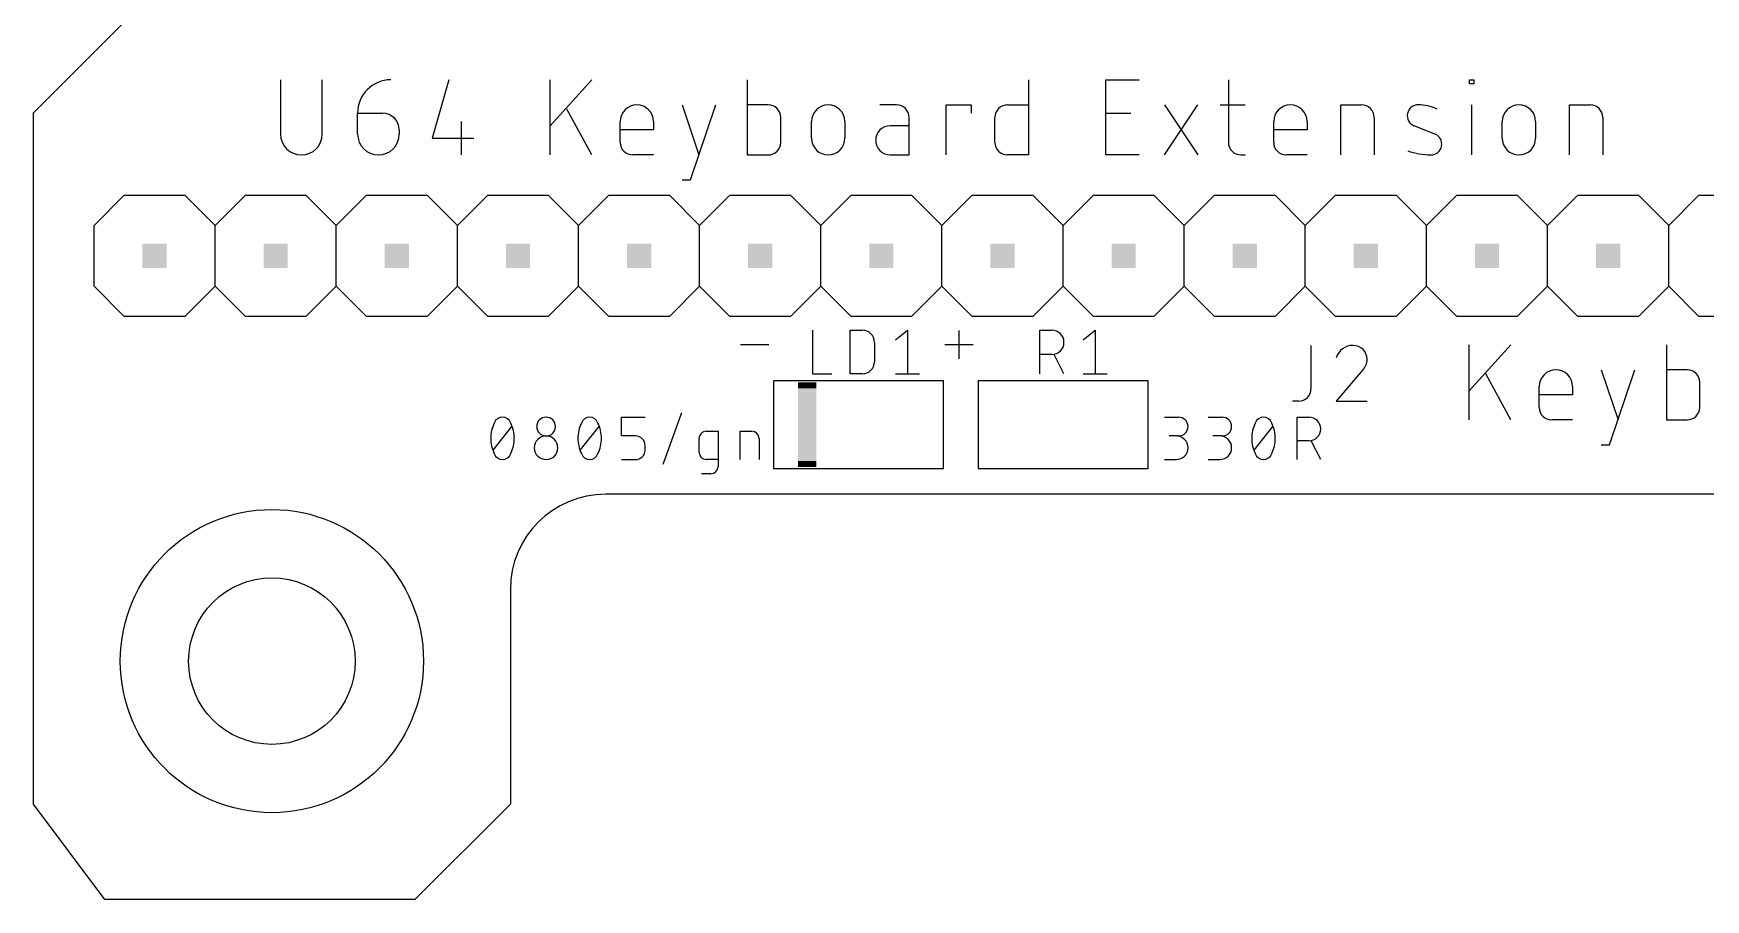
# Model space of a CAD drawing. Extents: x 0 to 71, y 0 to 82.1.
# Drawn here: x 0 to 35.06, y 31 to 49.16 of the extents above; entities that cross this region are included whole.
import ezdxf

# ---------------------------------------------------------------- set-up
doc = ezdxf.new("R2010")
doc.units = 0
for name, color, linetype in [('20', 30, 'CONTINUOUS'), ('21', 253, 'CONTINUOUS'), ('25', 253, 'CONTINUOUS'), ('51', 253, 'CONTINUOUS')]:
    doc.layers.add(name, color=color, linetype=linetype)

# ---------------------------------------------------------------- blocks, each defined once
blk = doc.blocks.new('RECT')
blk.add_solid([(-0.5, -0.5), (0.5, -0.5), (-0.5, 0.5), (0.5, 0.5)])

msp = doc.modelspace()

# ---------------------------------------------------------------- linework, layer by layer
at = {"layer": '20'}
for p, q in [((2, 49.5), (0, 47.5)), ((0, 33), (0, 47.5)), ((47.6716, 39.5), (12, 39.5)), ((10, 37.5), (10, 33)), ((1.5, 31), (0, 33)), ((10, 33), (8, 31)), ((8, 31), (1.5, 31))]:
    msp.add_line(p, q, dxfattribs=at)
msp.add_arc((12, 37.5), 2, 90, 180, dxfattribs=at)
at = {"layer": '21'}
for p, q in [((5.1816, 48.1902), (5.1816, 47.0528)), ((6.0565, 47.0528), (6.0565, 48.1902)), ((8.7099, 48.1902), (8.36, 46.9653)), ((10.8342, 46.6153), (10.8342, 48.1902)), ((11.7091, 48.1902), (10.8342, 47.2278)), ((14.9693, 48.1902), (14.9693, 46.6153)), ((20.862, 48.1902), (20.862, 46.6153)), ((22.4837, 46.6153), (22.4837, 48.1902)), ((22.4837, 48.1902), (23.1837, 48.1902)), ((25.0566, 48.1902), (25.0566, 46.8778)), ((30.1163, 48.1027), (30.1163, 48.1902)), ((30.1163, 48.1902), (30.2038, 48.1902)), ((30.2038, 48.1027), (30.1163, 48.1027)), ((30.2038, 48.1902), (30.2038, 48.1027)), ((6.7968, 47.4902), (7.3218, 47.4902)), ((6.7968, 47.0528), (6.7968, 47.4902)), ((11.7091, 46.6153), (11.1842, 47.5777)), ((13.6057, 47.6652), (13.9557, 46.6153)), ((13.7807, 46.0904), (14.3057, 47.6652)), ((15.4067, 47.6652), (14.9693, 47.6652)), ((15.6692, 46.8778), (15.6692, 47.4028)), ((18.0985, 47.6652), (17.7485, 47.6652)), ((18.361, 46.6153), (18.361, 47.4028)), ((19.139, 46.6153), (19.139, 47.6652)), ((19.139, 47.6652), (19.6639, 47.6652)), ((19.6639, 47.6652), (19.6639, 47.4902)), ((20.162, 46.8778), (20.162, 47.4028)), ((20.4245, 47.6652), (20.862, 47.6652)), ((22.4837, 47.4902), (23.0087, 47.4902)), ((23.7139, 46.6153), (24.4138, 47.6652)), ((23.7139, 47.6652), (24.4138, 46.6153)), ((24.8816, 47.6652), (25.4066, 47.6652)), ((27.4133, 46.6153), (27.4133, 47.6652)), ((27.4133, 47.6652), (27.8508, 47.6652)), ((28.1132, 47.4028), (28.1132, 46.6153)), ((30.1601, 46.6153), (30.1601, 47.6652)), ((32.2069, 46.6153), (32.2069, 47.6652)), ((32.2069, 47.6652), (32.6443, 47.6652)), ((32.9068, 47.4028), (32.9068, 46.6153)), ((7.6717, 47.1403), (7.6717, 47.0528)), ((8.9724, 47.3153), (8.9724, 46.6153)), ((12.3031, 46.8778), (12.3031, 47.3153)), ((13.0031, 47.1403), (12.3031, 47.1403)), ((13.0031, 47.3153), (13.0031, 47.1403)), ((16.3152, 46.9653), (16.3152, 47.3153)), ((17.0151, 47.3153), (17.0151, 46.9653)), ((18.361, 47.2278), (17.9673, 47.2278)), ((26.0065, 46.8778), (26.0065, 47.3153)), ((26.7064, 47.1403), (26.0065, 47.1403)), ((26.7064, 47.3153), (26.7064, 47.1403)), ((29.3888, 47.0528), (28.9514, 47.2278)), ((30.8001, 46.9653), (30.8001, 47.3153)), ((31.5, 47.3153), (31.5, 46.9653)), ((8.36, 46.9653), (9.2348, 46.9653)), ((13.0031, 46.6153), (12.5656, 46.6153)), ((14.9693, 46.6153), (15.4067, 46.6153)), ((17.9673, 46.6153), (18.361, 46.6153)), ((20.862, 46.6153), (20.4245, 46.6153)), ((23.1837, 46.6153), (22.4837, 46.6153)), ((25.3191, 46.6153), (25.4066, 46.6153)), ((26.7064, 46.6153), (26.269, 46.6153)), ((13.6057, 46.0904), (13.7807, 46.0904)), ((1.27, 45.135), (1.905, 45.77)), ((1.905, 45.77), (3.175, 45.77)), ((3.81, 45.135), (3.175, 45.77)), ((3.81, 45.135), (4.445, 45.77)), ((4.445, 45.77), (5.715, 45.77)), ((6.35, 45.135), (5.715, 45.77)), ((6.35, 45.135), (6.985, 45.77)), ((6.985, 45.77), (8.255, 45.77)), ((8.255, 45.77), (8.89, 45.135)), ((8.89, 45.135), (9.525, 45.77)), ((9.525, 45.77), (10.795, 45.77)), ((10.795, 45.77), (11.43, 45.135)), ((11.43, 45.135), (12.065, 45.77)), ((12.065, 45.77), (13.335, 45.77)), ((13.97, 45.135), (13.335, 45.77)), ((13.97, 45.135), (14.605, 45.77)), ((14.605, 45.77), (15.875, 45.77)), ((15.875, 45.77), (16.51, 45.135)), ((16.51, 45.135), (17.145, 45.77)), ((17.145, 45.77), (18.415, 45.77)), ((18.415, 45.77), (19.05, 45.135)), ((19.05, 45.135), (19.685, 45.77)), ((19.685, 45.77), (20.955, 45.77)), ((21.59, 45.135), (20.955, 45.77)), ((21.59, 45.135), (22.225, 45.77)), ((22.225, 45.77), (23.495, 45.77)), ((23.495, 45.77), (24.13, 45.135)), ((24.13, 45.135), (24.765, 45.77)), ((24.765, 45.77), (26.035, 45.77)), ((26.035, 45.77), (26.67, 45.135)), ((26.67, 45.135), (27.305, 45.77)), ((27.305, 45.77), (28.575, 45.77)), ((29.21, 45.135), (28.575, 45.77)), ((29.21, 45.135), (29.845, 45.77)), ((29.845, 45.77), (31.115, 45.77)), ((31.115, 45.77), (31.75, 45.135)), ((31.75, 45.135), (32.385, 45.77)), ((32.385, 45.77), (33.655, 45.77)), ((33.655, 45.77), (34.29, 45.135)), ((34.29, 45.135), (34.925, 45.77)), ((34.925, 45.77), (36.195, 45.77)), ((1.27, 43.865), (1.27, 45.135)), ((3.81, 43.865), (3.81, 45.135)), ((6.35, 43.865), (6.35, 45.135)), ((8.89, 43.865), (8.89, 45.135)), ((11.43, 43.865), (11.43, 45.135)), ((13.97, 43.865), (13.97, 45.135)), ((16.51, 43.865), (16.51, 45.135)), ((19.05, 43.865), (19.05, 45.135)), ((21.59, 43.865), (21.59, 45.135)), ((24.13, 43.865), (24.13, 45.135)), ((26.67, 43.865), (26.67, 45.135)), ((29.21, 43.865), (29.21, 45.135)), ((31.75, 43.865), (31.75, 45.135)), ((34.29, 43.865), (34.29, 45.135)), ((1.905, 43.23), (1.27, 43.865)), ((3.175, 43.23), (3.81, 43.865)), ((4.445, 43.23), (3.81, 43.865)), ((5.715, 43.23), (6.35, 43.865)), ((6.985, 43.23), (6.35, 43.865)), ((8.89, 43.865), (8.255, 43.23)), ((9.525, 43.23), (8.89, 43.865)), ((11.43, 43.865), (10.795, 43.23)), ((12.065, 43.23), (11.43, 43.865)), ((13.335, 43.23), (13.97, 43.865)), ((14.605, 43.23), (13.97, 43.865)), ((16.51, 43.865), (15.875, 43.23)), ((17.145, 43.23), (16.51, 43.865)), ((19.05, 43.865), (18.415, 43.23)), ((19.685, 43.23), (19.05, 43.865)), ((20.955, 43.23), (21.59, 43.865)), ((22.225, 43.23), (21.59, 43.865)), ((24.13, 43.865), (23.495, 43.23)), ((24.765, 43.23), (24.13, 43.865)), ((26.67, 43.865), (26.035, 43.23)), ((27.305, 43.23), (26.67, 43.865)), ((28.575, 43.23), (29.21, 43.865)), ((29.845, 43.23), (29.21, 43.865)), ((31.75, 43.865), (31.115, 43.23)), ((32.385, 43.23), (31.75, 43.865)), ((34.29, 43.865), (33.655, 43.23)), ((34.925, 43.23), (34.29, 43.865)), ((3.175, 43.23), (1.905, 43.23)), ((5.715, 43.23), (4.445, 43.23)), ((8.255, 43.23), (6.985, 43.23)), ((10.795, 43.23), (9.525, 43.23)), ((13.335, 43.23), (12.065, 43.23)), ((15.875, 43.23), (14.605, 43.23)), ((18.415, 43.23), (17.145, 43.23)), ((20.955, 43.23), (19.685, 43.23)), ((23.495, 43.23), (22.225, 43.23)), ((26.035, 43.23), (24.765, 43.23)), ((28.575, 43.23), (27.305, 43.23)), ((31.115, 43.23), (29.845, 43.23)), ((33.655, 43.23), (32.385, 43.23)), ((36.195, 43.23), (34.925, 43.23)), ((19.4098, 42.3404), (19.4098, 42.9331)), ((14.8273, 42.6367), (15.4199, 42.6367)), ((19.1135, 42.6367), (19.7062, 42.6367)), ((30.1054, 41.0591), (30.1054, 42.6339)), ((30.9802, 42.6339), (30.1054, 41.6715)), ((34.2404, 42.6339), (34.2404, 41.0591)), ((32.8769, 42.109), (33.2268, 41.0591)), ((33.0518, 40.5342), (33.5768, 42.109)), ((34.6778, 42.109), (34.2404, 42.109)), ((15.5258, 41.8846), (19.0817, 41.8846)), ((15.5258, 40.0304), (15.5258, 41.8846)), ((19.0817, 40.0304), (19.0817, 41.8846)), ((19.812, 41.8846), (23.368, 41.8846)), ((19.812, 41.8846), (19.812, 40.0304)), ((23.368, 41.8846), (23.368, 40.0304)), ((30.9802, 41.0591), (30.4553, 42.0215)), ((31.5743, 41.3216), (31.5743, 41.759)), ((32.2742, 41.759), (32.2742, 41.584)), ((34.9403, 41.3216), (34.9403, 41.8465)), ((32.2742, 41.584), (31.5743, 41.584)), ((12.3317, 40.7211), (12.3317, 41.1163)), ((12.3317, 41.1163), (12.8256, 41.1163)), ((13.204, 40.1285), (13.5992, 41.215)), ((23.7172, 41.1163), (24.0136, 41.1163)), ((24.6317, 41.1163), (24.928, 41.1163)), ((26.4985, 40.2273), (26.4985, 41.1163)), ((26.4985, 41.1163), (26.7454, 41.1163)), ((32.2742, 41.0591), (31.8367, 41.0591)), ((34.2404, 41.0591), (34.6778, 41.0591)), ((9.6379, 40.4248), (10.033, 40.9187)), ((11.4667, 40.4248), (11.8618, 40.9187)), ((12.628, 40.7211), (12.3317, 40.7211)), ((14.1082, 40.8199), (14.3551, 40.8199)), ((14.3551, 40.8199), (14.3551, 40.0791)), ((14.8195, 40.2273), (14.8195, 40.8199)), ((14.8195, 40.8199), (15.0664, 40.8199)), ((24.0136, 40.7211), (23.816, 40.7211)), ((24.928, 40.7211), (24.7304, 40.7211)), ((25.5954, 40.4248), (25.9906, 40.9187)), ((12.8256, 40.4248), (12.8256, 40.5236)), ((13.96, 40.3754), (13.96, 40.6718)), ((15.2146, 40.6718), (15.2146, 40.2273)), ((26.7454, 40.6224), (26.4985, 40.6224)), ((26.9924, 40.2273), (26.7948, 40.6224)), ((32.8769, 40.5342), (33.0518, 40.5342)), ((12.3317, 40.2273), (12.628, 40.2273)), ((14.3551, 40.2273), (14.1082, 40.2273)), ((16.1608, 40.0304), (15.5258, 40.0304)), ((19.0817, 40.0304), (16.1608, 40.0304)), ((23.368, 40.0304), (19.812, 40.0304)), ((23.7172, 40.2273), (23.9642, 40.2273)), ((24.6317, 40.2273), (24.8786, 40.2273)), ((14.207, 39.9309), (14.0094, 39.9309))]:
    msp.add_line(p, q, dxfattribs=at)
for radius in [3.1789, 1.7463]:
    msp.add_circle((5, 36), radius, dxfattribs=at)
for centre, radius, start, end in [((7.4967, 47.4902), 0.6999, 90.0003, 180), ((7.3218, 47.1403), 0.35, 0, 90), ((12.6531, 47.3153), 0.35, 0, 180), ((15.4067, 47.4028), 0.2625, 0, 90), ((16.6651, 47.3153), 0.35, 0, 180), ((18.0985, 47.4028), 0.2625, 0, 90), ((20.4245, 47.4028), 0.2625, 89.9993, 180), ((26.3565, 47.3153), 0.35, 0, 180), ((27.8508, 47.4028), 0.2625, 0, 90), ((29.0356, 47.4384), 0.2268, 89.1807, 248.199), ((29.0246, 46.6717), 0.9936, 65.7612, 89.1807), ((31.15, 47.3153), 0.35, 0, 180), ((32.6443, 47.4028), 0.2625, 0, 90), ((5.619, 47.0528), 0.4374, 180, 0), ((7.2343, 47.0528), 0.4374, 180, 0), ((17.9673, 46.9216), 0.3062, 90, 270), ((29.3046, 46.8422), 0.2268, 269.1807, 68.199), ((12.5656, 46.8778), 0.2625, 180, 270), ((15.4067, 46.8778), 0.2625, 270, 0.0007), ((16.6651, 46.9653), 0.35, 180, 0), ((20.4245, 46.8778), 0.2625, 180, 270), ((25.3191, 46.8778), 0.2625, 180, 270), ((26.269, 46.8778), 0.2625, 180, 270), ((29.3225, 48.0991), 1.4839, 250.2099, 269.1807), ((31.15, 46.9653), 0.35, 180, 0), ((31.9242, 41.759), 0.35, 0, 180), ((34.6778, 41.8465), 0.2625, 0, 90), ((9.8354, 40.9335), 0.1827, 90.0002, 161.076), ((9.8354, 40.9335), 0.1827, 18.9228, 90.0001), ((10.7498, 40.9187), 0.1976, 0, 180), ((11.6642, 40.9335), 0.1827, 90.0002, 161.076), ((11.6642, 40.9335), 0.1827, 18.9228, 90.0001), ((24.0136, 40.9187), 0.1976, 270, 90), ((24.928, 40.9187), 0.1976, 270, 90), ((25.793, 40.9335), 0.1827, 90.0002, 161.076), ((25.793, 40.9335), 0.1827, 18.9228, 90.0001), ((26.7454, 40.8693), 0.2469, 270, 90), ((31.8367, 41.3216), 0.2625, 180, 270), ((34.6778, 41.3216), 0.2625, 270, 0.0007), ((10.3211, 40.6718), 0.7326, 154.0113, 180), ((9.3498, 40.6718), 0.7326, 0, 25.9898), ((10.7498, 40.4742), 0.2469, 0, 180), ((10.7498, 40.9187), 0.1976, 180, 0), ((12.1499, 40.6718), 0.7326, 154.0113, 180), ((11.1786, 40.6718), 0.7326, 0, 25.9898), ((12.628, 40.5236), 0.1976, 0, 90), ((14.1082, 40.6718), 0.1482, 89.9988, 180), ((15.0664, 40.6718), 0.1482, 0, 90), ((23.9642, 40.4742), 0.2469, 270, 90), ((24.8786, 40.4742), 0.2469, 270, 90), ((26.2787, 40.6718), 0.7326, 154.0113, 180), ((25.3074, 40.6718), 0.7326, 0, 25.9898), ((10.3211, 40.6718), 0.7326, 180.0001, 205.9884), ((9.8354, 40.41), 0.1827, 198.9252, 270.0001), ((9.8354, 40.41), 0.1827, 269.9997, 341.0761), ((9.3498, 40.6718), 0.7326, 334.0106, 359.9998), ((10.7498, 40.4742), 0.2469, 180, 0), ((12.1499, 40.6718), 0.7326, 180.0001, 205.9884), ((11.6642, 40.41), 0.1827, 198.9252, 270.0001), ((11.6642, 40.41), 0.1827, 269.9997, 341.0761), ((11.1786, 40.6718), 0.7326, 334.0106, 359.9998), ((12.628, 40.4248), 0.1976, 270, 359.9991), ((14.1082, 40.3754), 0.1482, 180, 270), ((26.2787, 40.6718), 0.7326, 180.0001, 205.9884), ((25.793, 40.41), 0.1827, 198.9252, 270.0001), ((25.793, 40.41), 0.1827, 269.9997, 341.0761), ((25.3073, 40.6718), 0.7326, 334.0106, 359.9998), ((14.2069, 40.0791), 0.1482, 270.0012, 0)]:
    msp.add_arc(centre, radius, start, end, dxfattribs=at)
at = {"layer": '25'}
for p, q in [((16.3386, 42.9387), (16.3386, 42.0243)), ((17.129, 42.0243), (17.129, 42.9387)), ((17.129, 42.9387), (17.383, 42.9387)), ((18.0739, 42.7355), (18.3279, 42.9387)), ((18.3279, 42.9387), (18.3279, 42.0243)), ((21.1011, 42.0243), (21.1011, 42.9387)), ((21.1011, 42.9387), (21.3551, 42.9387)), ((22.0088, 42.7355), (22.2628, 42.9387)), ((22.2628, 42.9387), (22.2628, 42.0243)), ((17.637, 42.6847), (17.637, 42.2783)), ((21.3551, 42.4307), (21.1011, 42.4307)), ((21.609, 42.0243), (21.4059, 42.4307)), ((26.7889, 42.6204), (26.7889, 41.7116)), ((27.868, 42.1011), (27.3163, 41.452)), ((16.3386, 42.0243), (16.7449, 42.0243)), ((17.383, 42.0243), (17.129, 42.0243)), ((18.0739, 42.0243), (18.5819, 42.0243)), ((22.0088, 42.0243), (22.5168, 42.0243)), ((26.5293, 41.452), (26.3995, 41.452)), ((27.3163, 41.452), (27.9654, 41.452))]:
    msp.add_line(p, q, dxfattribs=at)
for centre, radius, start, end in [((17.383, 42.6847), 0.254, 0, 90), ((21.3551, 42.6847), 0.254, 270, 90), ((27.6733, 42.2451), 0.3753, 90.0001, 162.0549), ((27.6733, 42.3283), 0.2921, 0, 90), ((17.383, 42.2783), 0.254, 270, 0), ((27.6517, 42.3283), 0.3138, 313.604, 359.9996), ((26.5293, 41.7116), 0.2596, 270, 0)]:
    msp.add_arc(centre, radius, start, end, dxfattribs=at)

# ---------------------------------------------------------------- block references
at = {"layer": '21', "xscale": 0.381, "yscale": 0.127, "rotation": 180}
for p in [(16.2243, 41.783), (16.2243, 40.132)]:
    msp.add_blockref('RECT', p, dxfattribs=at)
at = {"layer": '51', "rotation": 180}
for p, xscale, yscale in [((2.54, 44.5), 0.508, 0.508), ((5.08, 44.5), 0.508, 0.508), ((7.62, 44.5), 0.508, 0.508), ((10.16, 44.5), 0.508, 0.508), ((12.7, 44.5), 0.508, 0.508), ((15.24, 44.5), 0.508, 0.508), ((17.78, 44.5), 0.508, 0.508), ((20.32, 44.5), 0.508, 0.508), ((22.86, 44.5), 0.508, 0.508), ((25.4, 44.5), 0.508, 0.508), ((27.94, 44.5), 0.508, 0.508), ((30.48, 44.5), 0.508, 0.508), ((33.02, 44.5), 0.508, 0.508), ((16.2243, 40.9575), 0.381, 1.524)]:
    msp.add_blockref('RECT', p, dxfattribs=dict(at, xscale=xscale, yscale=yscale))

doc.saveas('drawing.dxf')
